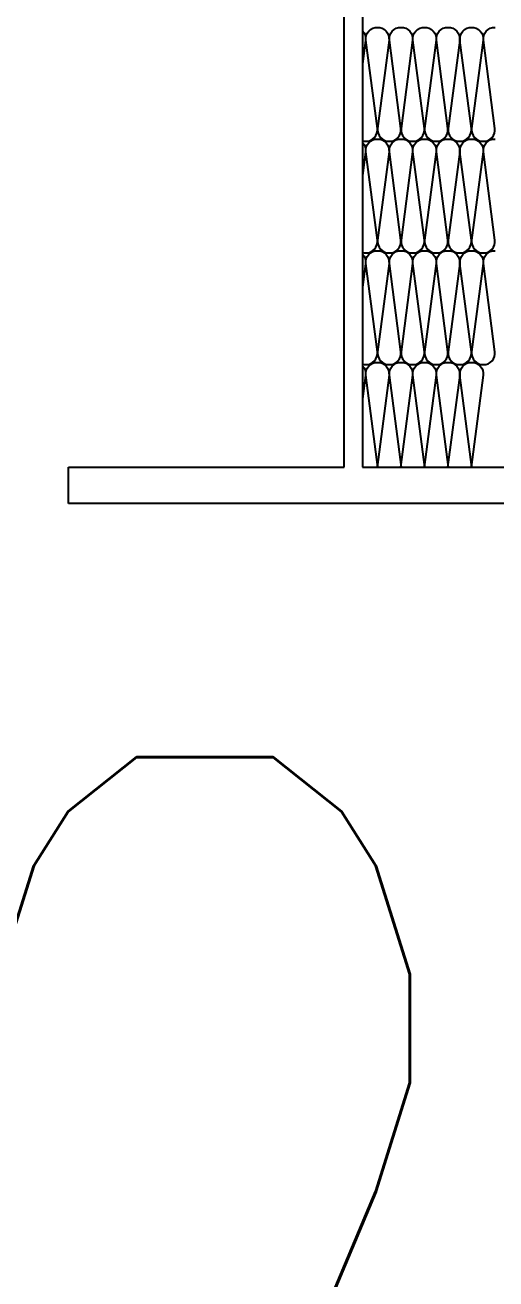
# Model space of a CAD drawing. Extents: x 220580 to 2027826, y -309201 to 71987.
# Drawn here: x 344303 to 344509, y -161740 to -161189 of the extents above; entities that cross this region are included whole.
import ezdxf
from ezdxf.xclip import XClip

# ---------------------------------------------------------------- set-up
doc = ezdxf.new("R2010")
doc.units = 0
for name, color, linetype in [('!ZN1-填充-8', 8, 'Continuous'), ('20剖面图$0$建-柱-钢', 9, 'Continuous'), ('DIM', 173, 'Continuous')]:
    doc.layers.add(name, color=color, linetype=linetype)
doc.styles.add('DHTEXT-1', font='ROMANS.shx', dxfattribs={"width": 0.7, "bigfont": 'CHINESE.shx'})
doc.dimstyles.new('ZN200', dxfattribs={"dimscale": 200, "dimtxt": 2.5, "dimasz": 1.5, "dimexe": 1, "dimexo": 2, "dimgap": 0.9, "dimtad": 1, "dimdec": 0, "dimdsep": 46, "dimtxsty": 'DHTEXT-1', "dimblk": 'ARCHTICK', "dimcen": 2.5, "dimclrd": 173, "dimclre": 173, "dimclrt": 7, "dimazin": 2, "dimtfac": 1, "dimtdec": 0, "dimtix": 1, "dimtmove": 2, "dimatfit": 3, "dimfxl": 0, "dimtolj": 1, "dimtzin": 0, "dimarcsym": 0})

# ---------------------------------------------------------------- blocks, each defined once
blk = doc.blocks.new('20250917135839', base_point=(-71833.97, -110117.15))
at = {"layer": '20剖面图$0$建-柱-钢', "color": 6, "ltscale": 800}
for p, q in [((-72083.97, -110133.15), (-72083.97, -110117.15)), ((-72083.97, -110117.15), (-71833.97, -110117.15)), ((-71833.97, -110117.15), (-71833.97, -110133.15)), ((-71962.97, -110133.15), (-72083.97, -110133.15)), ((-71962.97, -110601.15), (-71962.97, -110133.15)), ((-71833.97, -110133.15), (-71954.97, -110133.15)), ((-71954.97, -110133.15), (-71954.97, -110601.15)), ((-72083.97, -110617.15), (-72083.97, -110601.15)), ((-72083.97, -110601.15), (-71962.97, -110601.15)), ((-71954.97, -110601.15), (-71833.97, -110601.15)), ((-71833.97, -110617.15), (-72083.97, -110617.15))]:
    blk.add_line(p, q, dxfattribs=at)
at = {"layer": '20剖面图$0$建-柱-钢', "color": 6, "ltscale": 2000}
blk.add_line((-71833.97, -110617.15), (-71833.97, -110601.15), dxfattribs=at)
blk = doc.blocks.new('20250829153746')
at = {"layer": '!ZN1-填充-8', "ltscale": 30, "extrusion": (0, 1.22465e-16, -1)}
for points in [[(-104, 4139.18, -0.0709), (-105.42, 4139, -0.451718), (-110.54, 4144.63), (-105.46, 4183.37, 0.451718), (-110.58, 4189, 0.451718), (-115.69, 4183.37), (-110.62, 4144.63, -0.451718), (-115.74, 4139, -0.451718), (-120.85, 4144.63), (-115.78, 4183.37, 0.451718), (-120.89, 4189, 0.451718), (-126.01, 4183.37), (-120.93, 4144.63, -0.451718), (-126.05, 4139, -0.451718), (-131.17, 4144.63), (-126.09, 4183.37, 0.451718), (-131.21, 4189, 0.451718), (-136.33, 4183.37), (-131.25, 4144.63, -0.451718), (-136.37, 4139, -0.451718), (-141.48, 4144.63), (-136.41, 4183.37, 0.451718), (-141.52, 4189, 0.451718), (-146.64, 4183.37), (-141.57, 4144.63, -0.451718), (-146.68, 4139, -0.451718), (-151.8, 4144.63), (-146.72, 4183.37, 0.451718), (-151.84, 4189, 0.451718), (-156.96, 4183.37), (-151.88, 4144.63, -0.451718), (-157, 4139, -0.451718), (-162.12, 4144.63), (-157.04, 4183.37, 0.451718), (-162.16, 4189)], [(-104, 4187.44, 0.222293), (-105.38, 4183.37), (-104, 4172.85)], [(-104, 4090.18, -0.0709), (-105.42, 4090, -0.451718), (-110.54, 4095.63), (-105.46, 4134.37, 0.451718), (-110.58, 4140, 0.451718), (-115.69, 4134.37), (-110.62, 4095.63, -0.451718), (-115.74, 4090, -0.451718), (-120.85, 4095.63), (-115.78, 4134.37, 0.451718), (-120.89, 4140, 0.451718), (-126.01, 4134.37), (-120.93, 4095.63, -0.451718), (-126.05, 4090, -0.451718), (-131.17, 4095.63), (-126.09, 4134.37, 0.451718), (-131.21, 4140, 0.451718), (-136.33, 4134.37), (-131.25, 4095.63, -0.451718), (-136.37, 4090, -0.451718), (-141.48, 4095.63), (-136.41, 4134.37, 0.451718), (-141.52, 4140, 0.451718), (-146.64, 4134.37), (-141.57, 4095.63, -0.451718), (-146.68, 4090, -0.451718), (-151.8, 4095.63), (-146.72, 4134.37, 0.451718), (-151.84, 4140, 0.451718), (-156.96, 4134.37), (-151.88, 4095.63, -0.451718), (-157, 4090, -0.451718), (-162.12, 4095.63), (-157.04, 4134.37, 0.451718), (-162.16, 4140)], [(-104, 4138.44, 0.222293), (-105.38, 4134.37), (-104, 4123.85)], [(-104, 4041.18, -0.0709), (-105.42, 4041, -0.451718), (-110.54, 4046.63), (-105.46, 4085.37, 0.451718), (-110.58, 4091, 0.451718), (-115.69, 4085.37), (-110.62, 4046.63, -0.451718), (-115.74, 4041, -0.451718), (-120.85, 4046.63), (-115.78, 4085.37, 0.451718), (-120.89, 4091, 0.451718), (-126.01, 4085.37), (-120.93, 4046.63, -0.451718), (-126.05, 4041, -0.451718), (-131.17, 4046.63), (-126.09, 4085.37, 0.451718), (-131.21, 4091, 0.451718), (-136.33, 4085.37), (-131.25, 4046.63, -0.451718), (-136.37, 4041, -0.451718), (-141.48, 4046.63), (-136.41, 4085.37, 0.451718), (-141.52, 4091, 0.451718), (-146.64, 4085.37), (-141.57, 4046.63, -0.451718), (-146.68, 4041, -0.451718), (-151.8, 4046.63), (-146.72, 4085.37, 0.451718), (-151.84, 4091, 0.451718), (-156.96, 4085.37), (-151.88, 4046.63, -0.451718), (-157, 4041, -0.451718), (-162.12, 4046.63), (-157.04, 4085.37, 0.451718), (-162.16, 4091)], [(-104, 4089.44, 0.222293), (-105.38, 4085.37), (-104, 4074.85)], [(-104, 4040.44, 0.222293), (-105.38, 4036.37), (-104, 4025.85)], [(-110.75, 3996), (-105.46, 4036.37, 0.451718), (-110.58, 4042, 0.451718), (-115.69, 4036.37), (-110.4, 3996)], [(-121.07, 3996), (-115.78, 4036.37, 0.451718), (-120.89, 4042, 0.451718), (-126.01, 4036.37), (-120.72, 3996)], [(-131.38, 3996), (-126.09, 4036.37, 0.451718), (-131.21, 4042, 0.451718), (-136.33, 4036.37), (-131.04, 3996)], [(-141.7, 3996), (-136.41, 4036.37, 0.451718), (-141.52, 4042, 0.451718), (-146.64, 4036.37), (-141.35, 3996)], [(-152.01, 3996), (-146.72, 4036.37, 0.451718), (-151.84, 4042, 0.451718), (-156.96, 4036.37), (-151.67, 3996)]]:
    blk.add_lwpolyline(points, format="xyb", dxfattribs=at)
at = {"layer": '20剖面图$0$建-柱-钢', "ltscale": 800}
blk.add_blockref('20250917135839', (225, 4480), dxfattribs=at)
blk = doc.blocks.new('_ArchTick')
at = {"color": 0, "linetype": 'ByBlock', "const_width": 0.4}
blk.add_lwpolyline([(-0.5, -0.5), (0.5, 0.5)], dxfattribs=at)
blk = doc.blocks.new('*D1146')
at = {"layer": 'Defpoints', "color": 0, "ltscale": 2000, "transparency": 16777216}
for p in [(344546.33, -162190.64), (344546.33, -163334.8), (344816.69, -163334.85)]:
    blk.add_point(p, dxfattribs=at)
at = {"layer": 'DIM', "color": 173, "linetype": 'ByBlock', "lineweight": -2, "ltscale": 2000, "transparency": 16777216}
for p, q in [((344546.33, -162934.8), (344546.33, -161990.64)), ((344816.69, -162934.85), (344816.69, -161990.64)), ((344546.33, -162190.64), (344246.33, -162190.64)), ((344816.69, -162190.64), (344546.33, -162190.64)), ((344816.69, -162190.64), (345116.69, -162190.64))]:
    blk.add_line(p, q, dxfattribs=at)
at = {"layer": 'DIM', "color": 173, "lineweight": -2, "ltscale": 2000, "transparency": 16777216, "xscale": 300, "yscale": 300, "zscale": 300}
blk.add_blockref('_ArchTick', (344546.33, -162190.64), dxfattribs=at)
at = {"layer": 'DIM', "color": 173, "lineweight": -2, "ltscale": 2000, "transparency": 16777216, "xscale": 300, "yscale": 300, "zscale": 300, "rotation": 180}
blk.add_blockref('_ArchTick', (344816.69, -162190.64), dxfattribs=at)
at = {"layer": 'DIM', "color": 7, "ltscale": 2000, "transparency": 16777216, "insert": (344681.51, -161760.64), "char_height": 500, "attachment_point": 5, "style": 'DHTEXT-1'}
blk.add_mtext('\\A1;270', dxfattribs=at)

msp = doc.modelspace()

# ---------------------------------------------------------------- block references
at = {"ltscale": 30}
ref = msp.add_blockref('20250829153746', (344346.69, -165379.35), dxfattribs=at)
XClip(ref).set_block_clipping_path([(-6706.9425857681, -2293.6337352093), (3746.9317506557, 16818.2785192617)])

# ---------------------------------------------------------------- next in the draw order: dimensions: what is measured, and where the dimension line sits
at = {"layer": 'DIM', "ltscale": 2000}
dim = msp.add_linear_dim(base=(344546.33, -162190.64), p1=(344816.69, -163334.85), p2=(344546.33, -163334.8), dimstyle='ZN200', dxfattribs=at)
dim.commit()
dim.dimension.update_dxf_attribs({"geometry": '*D1146', "text_midpoint": (344681.51, -161760.64)})

doc.saveas('drawing.dxf')
